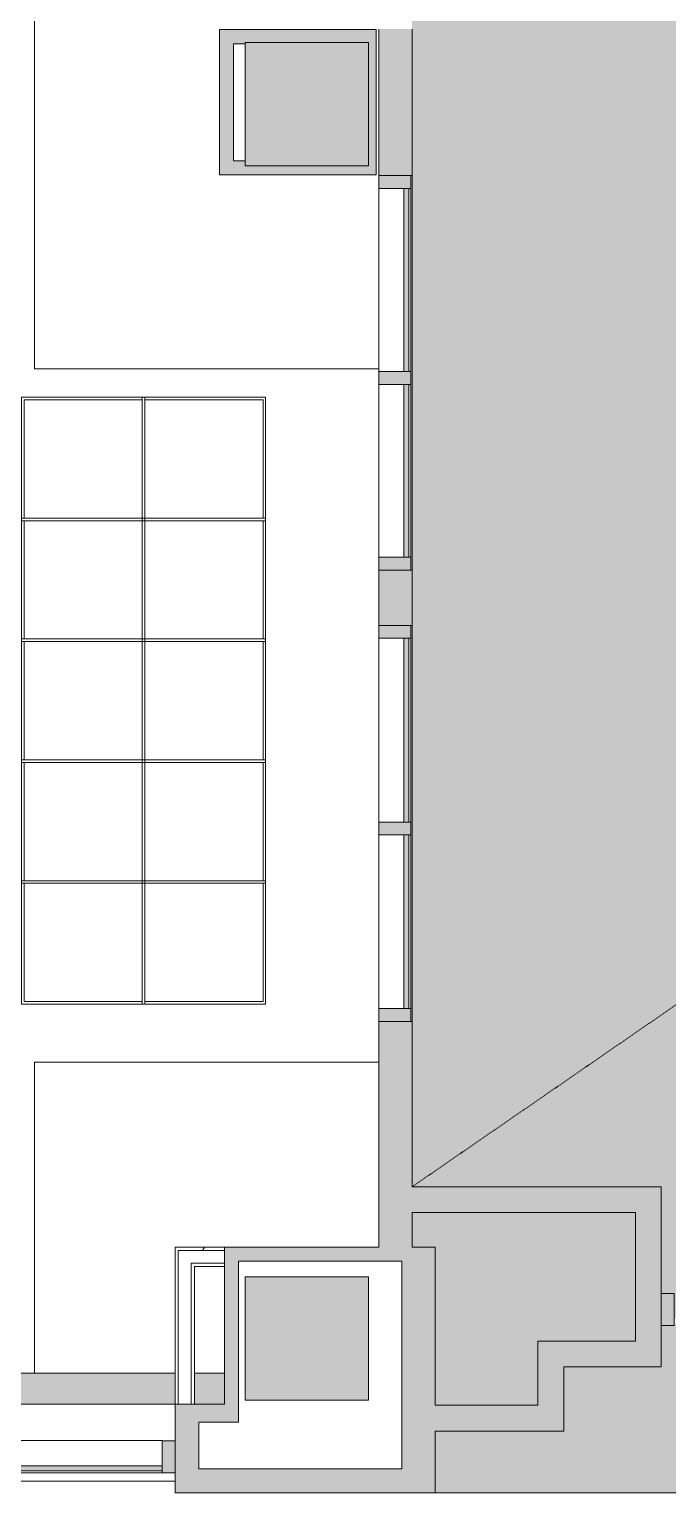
# Model space of a CAD drawing. Header units: inches. Extents: x 45807 to 46964, y -37659 to -36666.
# Drawn here: x 46495.4 to 46619.7, y -37658.8 to -37374.3 of the extents above; entities that cross this region are included whole.
import ezdxf

# ---------------------------------------------------------------- set-up
doc = ezdxf.new("R2010")
doc.units = ezdxf.units.IN
doc.header["$MEASUREMENT"] = 0
doc.linetypes.add('Hidden 1_8_', pattern=[0.1875, 0.125, -0.0625])
for name, color, linetype, lineweight in [('A-CLNG', 13, 'Continuous', 13), ('A-CLNG-PATT', 13, 'Continuous', 13), ('A-DETL-GENF', 92, 'Continuous', 9), ('A-DETL-HDLN', 90, 'Hidden 1_8_', 9), ('A-DETL-THIN', 151, 'Continuous', 9), ('A-GENM', 13, 'Continuous', 9), ('A-GLAZ-CURT', 52, 'Continuous', 13), ('A-GLAZ-CWMG', 51, 'Continuous', 13), ('A-WALL', 113, 'Continuous', 13), ('A-WALL-PATT', 111, 'Continuous', 13), ('I-WALL', 2, 'Continuous', 13), ('S-COLS', 52, 'Continuous', 13)]:
    doc.layers.add(name, color=color, linetype=linetype, lineweight=lineweight)

# ---------------------------------------------------------------- blocks, each defined once
blk = doc.blocks.new('Concrete-Rectangular-Column - 24 x 24-4718055-FIRST FLOOR RCP')
at = {"layer": 'S-COLS', "lineweight": 9}
blk.add_hatch(color=7, dxfattribs=at).paths.add_polyline_path([(11.88, -12), (12, -12), (12, 12), (-12, 12), (-12, -12), (-11.3, -12)], flags=0)
at = {"layer": 'S-COLS', "color": 8, "lineweight": 20}
for p, q in [((-12, 12), (12, 12)), ((-12, -12), (-12, 12)), ((12, 12), (12, -12)), ((12, -12), (-12, -12))]:
    blk.add_line(p, q, dxfattribs=at)
blk = doc.blocks.new('Rectangular Mullion - 2_5_ x 5_ rectangular 2-4793464-FIRST FLOOR RCP')
at = {"layer": 'A-GLAZ-CWMG', "lineweight": 9}
blk.add_hatch(color=7, dxfattribs=at).paths.add_polyline_path([(0, 1.75), (0, 2.13), (-2.5, 2.13), (-2.5, -4.12), (0, -4.12), (0, 0.75)], flags=0)
at = {"layer": 'A-GLAZ-CWMG', "color": 8, "lineweight": 20}
for p, q in [((-2.5, 2.13), (0, 2.13)), ((-2.5, -4.12), (-2.5, 2.13)), ((0, 2.13), (0, -4.12)), ((0, -4.12), (-2.5, -4.12))]:
    blk.add_line(p, q, dxfattribs=at)
blk = doc.blocks.new('Rectangular Mullion - 2_5_ x 5_ rectangular 2-4794860-FIRST FLOOR RCP')
at = {"layer": 'A-GLAZ-CWMG', "lineweight": 9}
for p, q in [((46563.43, -37528.46), (46563.43, -37492.71)), ((46569.68, -37528.46), (46569.68, -37492.71))]:
    blk.add_line(p, q, dxfattribs=at)
blk = doc.blocks.new('System Panel - Glazed-4794866-FIRST FLOOR RCP')
at = {"layer": 'A-GLAZ-CURT', "lineweight": 9}
blk.add_hatch(color=7, dxfattribs=at).paths.add_polyline_path([(-16.88, -0.75), (-16.88, -1.75), (16.87, -1.75), (16.87, -0.75)], flags=0)
at = {"layer": 'A-GLAZ-CURT', "color": 8, "lineweight": 20}
for p, q in [((-16.88, -1.75), (-16.88, -0.75)), ((-16.88, -0.75), (16.87, -0.75)), ((16.87, -1.75), (-16.88, -1.75)), ((16.87, -0.75), (16.87, -1.75))]:
    blk.add_line(p, q, dxfattribs=at)
blk = doc.blocks.new('Rectangular Mullion - 2_5_ x 5_ rectangular 2-4793468-FIRST FLOOR RCP')
at = {"layer": 'A-GLAZ-CWMG', "lineweight": 9}
blk.add_hatch(color=7, dxfattribs=at).paths.add_polyline_path([(-2.5, -4.12), (-2.5, 2.13), (0, 2.13), (0, -4.12)], flags=0)
at = {"layer": 'A-GLAZ-CWMG', "color": 8, "lineweight": 20}
for p, q in [((0, 2.13), (-2.5, 2.13)), ((-2.5, 2.13), (-2.5, -4.12)), ((0, -4.12), (0, 2.13)), ((-2.5, -4.12), (0, -4.12))]:
    blk.add_line(p, q, dxfattribs=at)
blk = doc.blocks.new('Rectangular Mullion - 2_5_ x 5_ rectangular 2-4794848-FIRST FLOOR RCP')
at = {"layer": 'A-GLAZ-CWMG', "lineweight": 9}
for p, q in [((46563.43, -37440.85), (46563.43, -37405.25)), ((46569.68, -37440.85), (46569.68, -37405.25))]:
    blk.add_line(p, q, dxfattribs=at)
blk = doc.blocks.new('System Panel - Glazed-4794854-FIRST FLOOR RCP')
at = {"layer": 'A-GLAZ-CURT', "lineweight": 9}
blk.add_hatch(color=7, dxfattribs=at).paths.add_polyline_path([(-16.8, -1.75), (16.8, -1.75), (16.8, -0.75), (-16.8, -0.75)], flags=0)
at = {"layer": 'A-GLAZ-CURT', "color": 8, "lineweight": 20}
for p, q in [((-16.8, -1.75), (-16.8, -0.75)), ((-16.8, -0.75), (16.8, -0.75)), ((16.8, -1.75), (-16.8, -1.75)), ((16.8, -0.75), (16.8, -1.75))]:
    blk.add_line(p, q, dxfattribs=at)
blk = doc.blocks.new('System Panel - Glazed-4794856-FIRST FLOOR RCP')
at = {"layer": 'A-GLAZ-CURT', "lineweight": 9}
blk.add_hatch(color=7, dxfattribs=at).paths.add_polyline_path([(-17.8, -0.75), (-17.8, -1.75), (17.8, -1.75), (17.8, -0.75), (13.94, -0.75)], flags=0)
at = {"layer": 'A-GLAZ-CURT', "color": 8, "lineweight": 20}
for p, q in [((-17.8, -1.75), (-17.8, -0.75)), ((-17.8, -0.75), (17.8, -0.75)), ((17.8, -1.75), (-17.8, -1.75)), ((17.8, -0.75), (17.8, -1.75))]:
    blk.add_line(p, q, dxfattribs=at)
blk = doc.blocks.new('Rectangular Mullion - 2_5_ x 5_ rectangular 2-4794851-FIRST FLOOR RCP')
at = {"layer": 'A-GLAZ-CWMG', "lineweight": 9}
for p, q in [((46563.43, -37476.96), (46563.43, -37443.35)), ((46569.68, -37476.96), (46569.68, -37443.35))]:
    blk.add_line(p, q, dxfattribs=at)
blk = doc.blocks.new('System Panel - Glazed-4794868-FIRST FLOOR RCP')
at = {"layer": 'A-GLAZ-CURT', "lineweight": 9}
blk.add_hatch(color=7, dxfattribs=at).paths.add_polyline_path([(-17.88, -0.75), (-17.88, -1.75), (17.87, -1.75), (17.87, -0.75), (17.35, -0.75)], flags=0)
at = {"layer": 'A-GLAZ-CURT', "color": 8, "lineweight": 20}
for p, q in [((-17.88, -1.75), (-17.88, -0.75)), ((-17.88, -0.75), (17.87, -0.75)), ((17.87, -1.75), (-17.88, -1.75)), ((17.87, -0.75), (17.87, -1.75))]:
    blk.add_line(p, q, dxfattribs=at)
blk = doc.blocks.new('Rectangular Mullion - 2_5_ x 5_ rectangular 2-4794863-FIRST FLOOR RCP')
at = {"layer": 'A-GLAZ-CWMG', "lineweight": 9}
for p, q in [((46563.43, -37564.71), (46563.43, -37530.96)), ((46569.68, -37564.71), (46569.68, -37530.96))]:
    blk.add_line(p, q, dxfattribs=at)
blk = doc.blocks.new('Rectangular Mullion - 2_5_ x 5_ rectangular 2-4794803-FIRST FLOOR RCP')
at = {"layer": 'A-GLAZ-CWMG', "lineweight": 9}
blk.add_hatch(color=7, dxfattribs=at).paths.add_polyline_path([(-2.25, 2.13), (0.25, 2.13), (0.25, -4.12), (-2.25, -4.12), (-2.25, 1.75)], flags=0)
at = {"layer": 'A-GLAZ-CWMG', "color": 8, "lineweight": 20}
for p, q in [((0.25, 2.13), (-2.25, 2.13)), ((-2.25, 2.13), (-2.25, -4.12)), ((0.25, -4.12), (0.25, 2.13)), ((-2.25, -4.12), (0.25, -4.12))]:
    blk.add_line(p, q, dxfattribs=at)
blk = doc.blocks.new('Rectangular Mullion - 2_5_ x 5_ rectangular 2-4798530-FIRST FLOOR RCP')
at = {"layer": 'A-GLAZ-CWMG', "lineweight": 9}
blk.add_hatch(color=7, dxfattribs=at).paths.add_polyline_path([(0, 2.13), (0, -4.12), (-2.5, -4.12), (-2.5, 2.13)], flags=0)
at = {"layer": 'A-GLAZ-CWMG', "color": 8, "lineweight": 20}
for p, q in [((0, 2.13), (-2.5, 2.13)), ((-2.5, 2.13), (-2.5, -4.12)), ((0, -4.12), (0, 2.13)), ((-2.5, -4.12), (0, -4.12))]:
    blk.add_line(p, q, dxfattribs=at)
blk = doc.blocks.new('Rectangular Mullion - 2_5_ x 5_ rectangular 2-4799325-FIRST FLOOR RCP')
at = {"layer": 'A-GLAZ-CWMG', "lineweight": 9}
for p, q in [((46009.68, -37648.72), (46041.31, -37648.72)), ((46009.68, -37654.97), (46041.31, -37654.97))]:
    blk.add_line(p, q, dxfattribs=at)
blk = doc.blocks.new('System Panel - Glazed-4799330-FIRST FLOOR RCP')
at = {"layer": 'A-GLAZ-CURT', "lineweight": 9}
blk.add_hatch(color=7, dxfattribs=at).paths.add_polyline_path([(-15.81, -1.75), (15.81, -1.75), (15.81, -0.75), (-15.81, -0.75)], flags=0)
at = {"layer": 'A-GLAZ-CURT', "color": 8, "lineweight": 20}
for p, q in [((-15.81, -1.75), (-15.81, -0.75)), ((-15.81, -0.75), (15.81, -0.75)), ((15.81, -1.75), (-15.81, -1.75)), ((15.81, -0.75), (15.81, -1.75))]:
    blk.add_line(p, q, dxfattribs=at)
blk = doc.blocks.new('ceiling grid1261 - ceiling grid-5456199-FIRST FLOOR RCP')
at = {"layer": 'A-GENM'}
for p, q in [((46493.93, -37469.85), (46493.93, -37445.85)), ((46493.93, -37445.85), (46517.93, -37445.85)), ((46517.43, -37446.35), (46494.43, -37446.35)), ((46494.43, -37446.35), (46494.43, -37469.35)), ((46517.43, -37469.35), (46517.43, -37446.35)), ((46517.93, -37445.85), (46517.93, -37469.85)), ((46494.43, -37469.35), (46517.43, -37469.35)), ((46517.93, -37469.85), (46493.93, -37469.85))]:
    blk.add_line(p, q, dxfattribs=at)
blk = doc.blocks.new('ceiling grid1262 - ceiling grid-5456219-FIRST FLOOR RCP')
at = {"layer": 'A-GENM'}
for p, q in [((46517.43, -37469.85), (46517.43, -37445.85)), ((46517.43, -37445.85), (46541.43, -37445.85)), ((46540.93, -37446.35), (46517.93, -37446.35)), ((46517.93, -37446.35), (46517.93, -37469.35)), ((46540.93, -37469.35), (46540.93, -37446.35)), ((46541.43, -37445.85), (46541.43, -37469.85)), ((46517.93, -37469.35), (46540.93, -37469.35)), ((46541.43, -37469.85), (46517.43, -37469.85))]:
    blk.add_line(p, q, dxfattribs=at)
blk = doc.blocks.new('ceiling grid1263 - ceiling grid-5456239-FIRST FLOOR RCP')
at = {"layer": 'A-GENM'}
for p, q in [((46493.93, -37493.35), (46493.93, -37469.35)), ((46493.93, -37469.35), (46517.93, -37469.35)), ((46517.93, -37469.35), (46517.93, -37493.35)), ((46517.43, -37469.85), (46494.43, -37469.85)), ((46494.43, -37469.85), (46494.43, -37492.85)), ((46517.43, -37492.85), (46517.43, -37469.85)), ((46517.93, -37493.35), (46493.93, -37493.35)), ((46494.43, -37492.85), (46517.43, -37492.85))]:
    blk.add_line(p, q, dxfattribs=at)
blk = doc.blocks.new('ceiling grid1264 - ceiling grid-5456259-FIRST FLOOR RCP')
at = {"layer": 'A-GENM'}
for p, q in [((46517.43, -37493.35), (46517.43, -37469.35)), ((46517.43, -37469.35), (46541.43, -37469.35)), ((46541.43, -37469.35), (46541.43, -37493.35)), ((46540.93, -37469.85), (46517.93, -37469.85)), ((46517.93, -37469.85), (46517.93, -37492.85)), ((46540.93, -37492.85), (46540.93, -37469.85)), ((46541.43, -37493.35), (46517.43, -37493.35)), ((46517.93, -37492.85), (46540.93, -37492.85))]:
    blk.add_line(p, q, dxfattribs=at)
blk = doc.blocks.new('ceiling grid1265 - ceiling grid-5456279-FIRST FLOOR RCP')
at = {"layer": 'A-GENM'}
for p, q in [((46493.93, -37516.85), (46493.93, -37492.85)), ((46493.93, -37492.85), (46517.93, -37492.85)), ((46517.43, -37493.35), (46494.43, -37493.35)), ((46494.43, -37493.35), (46494.43, -37516.35)), ((46517.43, -37516.35), (46517.43, -37493.35)), ((46517.93, -37492.85), (46517.93, -37516.85)), ((46517.93, -37516.85), (46493.93, -37516.85)), ((46494.43, -37516.35), (46517.43, -37516.35))]:
    blk.add_line(p, q, dxfattribs=at)
blk = doc.blocks.new('ceiling grid1266 - ceiling grid-5456299-FIRST FLOOR RCP')
at = {"layer": 'A-GENM'}
for p, q in [((46517.43, -37516.85), (46517.43, -37492.85)), ((46517.43, -37492.85), (46541.43, -37492.85)), ((46540.93, -37493.35), (46517.93, -37493.35)), ((46517.93, -37493.35), (46517.93, -37516.35)), ((46540.93, -37516.35), (46540.93, -37493.35)), ((46541.43, -37492.85), (46541.43, -37516.85)), ((46541.43, -37516.85), (46517.43, -37516.85)), ((46517.93, -37516.35), (46540.93, -37516.35))]:
    blk.add_line(p, q, dxfattribs=at)
blk = doc.blocks.new('ceiling grid1267 - ceiling grid-5456319-FIRST FLOOR RCP')
at = {"layer": 'A-GENM'}
for p, q in [((46493.93, -37540.35), (46493.93, -37516.35)), ((46493.93, -37516.35), (46517.93, -37516.35)), ((46517.43, -37516.85), (46494.43, -37516.85)), ((46494.43, -37516.85), (46494.43, -37539.85)), ((46517.43, -37539.85), (46517.43, -37516.85)), ((46517.93, -37516.35), (46517.93, -37540.35)), ((46517.93, -37540.35), (46493.93, -37540.35)), ((46494.43, -37539.85), (46517.43, -37539.85))]:
    blk.add_line(p, q, dxfattribs=at)
blk = doc.blocks.new('ceiling grid1268 - ceiling grid-5456339-FIRST FLOOR RCP')
at = {"layer": 'A-GENM'}
for p, q in [((46517.43, -37540.35), (46517.43, -37516.35)), ((46517.43, -37516.35), (46541.43, -37516.35)), ((46540.93, -37516.85), (46517.93, -37516.85)), ((46517.93, -37516.85), (46517.93, -37539.85)), ((46540.93, -37539.85), (46540.93, -37516.85)), ((46541.43, -37516.35), (46541.43, -37540.35)), ((46541.43, -37540.35), (46517.43, -37540.35)), ((46517.93, -37539.85), (46540.93, -37539.85))]:
    blk.add_line(p, q, dxfattribs=at)
blk = doc.blocks.new('ceiling grid1269 - ceiling grid-5456359-FIRST FLOOR RCP')
at = {"layer": 'A-GENM'}
for p, q in [((46493.93, -37563.85), (46493.93, -37539.85)), ((46493.93, -37539.85), (46517.93, -37539.85)), ((46517.43, -37540.35), (46494.43, -37540.35)), ((46494.43, -37540.35), (46494.43, -37563.35)), ((46517.43, -37563.35), (46517.43, -37540.35)), ((46517.93, -37539.85), (46517.93, -37563.85)), ((46494.43, -37563.35), (46517.43, -37563.35)), ((46517.93, -37563.85), (46493.93, -37563.85))]:
    blk.add_line(p, q, dxfattribs=at)
blk = doc.blocks.new('ceiling grid1270 - ceiling grid-5456379-FIRST FLOOR RCP')
at = {"layer": 'A-GENM'}
for p, q in [((46517.43, -37563.85), (46517.43, -37539.85)), ((46517.43, -37539.85), (46541.43, -37539.85)), ((46540.93, -37540.35), (46517.93, -37540.35)), ((46517.93, -37540.35), (46517.93, -37563.35)), ((46540.93, -37563.35), (46540.93, -37540.35)), ((46541.43, -37539.85), (46541.43, -37563.85)), ((46517.93, -37563.35), (46540.93, -37563.35)), ((46541.43, -37563.85), (46517.43, -37563.85))]:
    blk.add_line(p, q, dxfattribs=at)

msp = doc.modelspace()

# ---------------------------------------------------------------- hatches: boundary and pattern name
at = {"layer": 'A-CLNG-PATT'}
h = msp.add_hatch(dxfattribs=at)
h.set_pattern_fill('FP_1', color=256, style=0, pattern_type=2)
h.set_pattern_definition([(0, (0, 0), (15.36, 3.84), [1.267, -10.253, 1.267, -10.253, -61.44]), (0, (0, 0), (15.36, 3.84), [-23.04, 1.267, -21.773, 1.267, -10.253, -26.88]), (0, (0, 0), (15.36, 3.84), [-57.6, 1.267, -6.413, 1.267, -17.933]), (120, (5.76, 1.92), (-11.00553755, 11.3821502), [1.267, -10.253, 1.267, -10.253, -61.44]), (120, (5.76, 1.92), (-11.00553755, 11.3821502), [-23.04, 1.267, -21.773, 1.267, -10.253, -26.88]), (120, (5.76, 1.92), (-11.00553755, 11.3821502), [-57.6, 1.267, -6.413, 1.267, -17.933]), (240, (7.68, 9.6), (-4.35446245, -15.2221502), [1.267, -10.253, 1.267, -10.253, -61.44]), (240, (7.68, 9.6), (-4.35446245, -15.2221502), [-23.04, 1.267, -21.773, 1.267, -10.253, -26.88]), (240, (7.68, 9.6), (-4.35446245, -15.2221502), [-57.6, 1.267, -6.413, 1.267, -17.933])])
h.paths.add_polyline_path([(46528.43, -37641.6), (46533.43, -37641.6), (46533.43, -37635.6), (46527.56, -37635.6), (46527.56, -37641.6)], flags=0)
h.paths.add_polyline_path([(46406.56, -37641.6), (46523.81, -37641.6), (46523.81, -37635.6), (46325.18, -37635.6), (46325.18, -37641.6), (46405.73, -37641.6)], flags=0)
h.paths.add_polyline_path([(45854.43, -37641.6), (46053.81, -37641.6), (46053.81, -37635.6), (45854.43, -37635.6), (45854.43, -37635.87)], flags=0)
h.paths.add_polyline_path([(45849.43, -37641.6), (45850.68, -37641.6), (45850.68, -37635.6), (45845.06, -37635.6), (45845.06, -37641.6), (45847.15, -37641.6)], flags=0)
h.paths.add_polyline_path([(46166.34, -37641.6), (46292.93, -37641.6), (46292.93, -37635.6), (46084.81, -37635.6), (46084.81, -37641.6), (46163.81, -37641.6)], flags=0)
at = {"layer": 'A-DETL-GENF'}
h = msp.add_hatch(color=9, dxfattribs=at)
h.paths.add_polyline_path([(46964.31, -37658.85), (46964.31, -37625.97), (46910.18, -37625.97), (46910.18, -37626.35), (46907.68, -37626.35), (46907.68, -37625.97), (46860.93, -37625.97), (46860.93, -37626.35), (46858.43, -37626.35), (46858.43, -37634.37), (46840.43, -37634.37), (46840.43, -37626.35), (46837.93, -37626.35), (46837.93, -37625.97), (46790.27, -37625.97), (46790.27, -37626.35), (46787.77, -37626.35), (46787.77, -37625.97), (46730.23, -37625.97), (46730.23, -37626.35), (46727.73, -37626.35), (46727.73, -37625.97), (46670.18, -37625.97), (46670.18, -37626.35), (46667.68, -37626.35), (46667.68, -37625.97), (46620.93, -37625.97), (46620.93, -37626.35), (46618.43, -37626.35), (46618.43, -37634.36), (46599.43, -37634.36), (46599.43, -37646.85), (46574.43, -37646.85), (46574.43, -37658.85), (46910.18, -37658.85)], flags=0)
h.paths.add_polyline_path([(46578.08, -37641.85), (46594.43, -37641.85), (46594.43, -37629.36), (46613.43, -37629.36), (46613.43, -37604.37), (46569.93, -37604.37), (46569.93, -37611.1), (46574.43, -37611.1), (46574.43, -37641.85)], flags=0)
h.paths.add_polyline_path([(46845.43, -37629.37), (46853.43, -37629.37), (46853.43, -37604.37), (46845.43, -37604.37), (46845.43, -37621.37)], flags=0)
h.paths.add_polyline_path([(46790.27, -37624.97), (46837.93, -37624.97), (46837.93, -37620.1), (46840.43, -37620.1), (46840.43, -37599.37), (46858.43, -37599.37), (46858.43, -37620.1), (46860.93, -37620.1), (46860.93, -37624.97), (46907.68, -37624.97), (46907.68, -37620.1), (46910.18, -37620.1), (46910.18, -37624.97), (46964.31, -37624.97), (46964.31, -37047.97), (46910.18, -37047.97), (46910.18, -37048.35), (46907.68, -37048.35), (46907.68, -37047.97), (46862.06, -37047.97), (46862.06, -37049.35), (46569.93, -37049.35), (46569.93, -37599.37), (46618.43, -37599.37), (46618.43, -37620.1), (46620.93, -37620.1), (46620.93, -37624.97), (46667.68, -37624.97), (46667.68, -37620.1), (46670.18, -37620.1), (46670.18, -37624.97), (46727.73, -37624.97), (46727.73, -37620.1), (46730.23, -37620.1), (46730.23, -37624.97), (46787.77, -37624.97), (46787.77, -37620.1), (46790.27, -37620.1)], flags=0)
h.paths.add_polyline_path([(46864.81, -37046.97), (46907.68, -37046.97), (46907.68, -37042.1), (46910.18, -37042.1), (46910.18, -37046.97), (46964.31, -37046.97), (46964.31, -36665.8), (46902.93, -36665.8), (46902.93, -36699.6), (46887.93, -36699.6), (46887.93, -36667.85), (46793.43, -36667.85), (46793.43, -36780.97), (46887.93, -36780.97), (46887.93, -36748.1), (46902.93, -36748.1), (46902.93, -36801.97), (46752.18, -36801.97), (46752.18, -36778.85), (46769.43, -36778.85), (46769.43, -36768.85), (46788.81, -36768.85), (46788.81, -36686.85), (46694.93, -36686.85), (46694.93, -36778.85), (46712.18, -36778.85), (46712.18, -36801.97), (46406.56, -36801.97), (46406.56, -36775.35), (46411.56, -36775.35), (46411.56, -36778.85), (46633.43, -36778.85), (46633.43, -36686.85), (46411.56, -36686.85), (46411.56, -36735.35), (46406.56, -36735.35), (46406.56, -36686.85), (46402.68, -36686.85), (46402.68, -36683.35), (46406.43, -36683.35), (46406.43, -36665.8), (46018.06, -36665.8), (46018.06, -36715.47), (46342.06, -36715.47), (46342.06, -36683.35), (46362.68, -36683.35), (46362.68, -36686.85), (46346.68, -36686.85), (46346.68, -36819.6), (46346.43, -36819.6), (46346.43, -36859.6), (46346.68, -36859.6), (46346.68, -36861.97), (46862.06, -36861.97), (46862.06, -36863.1), (46902.93, -36863.1), (46902.93, -36864.6), (46933.43, -36864.6), (46933.43, -36865.1), (46902.93, -36865.1), (46902.93, -36866.6), (46862.06, -36866.6), (46862.06, -37013.1), (46862.93, -37013.1), (46862.93, -37042.35), (46862.06, -37042.35), (46862.06, -37046.97)], flags=0)
h.paths.add_polyline_path([(45986.8, -36911.1), (46010.06, -36911.1), (46010.06, -36794.1), (46000.68, -36794.1), (46000.68, -36786.1), (46010.06, -36786.1), (46010.06, -36665.8), (45818.81, -36665.8), (45818.81, -36774.1), (45844.18, -36774.1), (45844.18, -36786.1), (45960.68, -36786.1), (45960.68, -36794.1), (45844.18, -36794.1), (45844.18, -36803.6), (45818.81, -36803.6), (45818.81, -36911.1), (45966.85, -36911.1)], flags=0)
h.paths.add_polyline_path([(46793.43, -36798.47), (46887.93, -36798.47), (46887.93, -36785.6), (46793.43, -36785.6), (46793.43, -36792.85), (46769.43, -36792.85), (46769.43, -36783.85), (46755.68, -36783.85), (46755.68, -36798.47), (46788.81, -36798.47)], flags=0)
h.paths.add_polyline_path([(46708.68, -36798.47), (46708.68, -36783.85), (46410.06, -36783.85), (46410.06, -36798.47), (46698.45, -36798.47)], flags=0)
h.paths.add_polyline_path([(46636.93, -36778.85), (46663.43, -36778.85), (46663.43, -36686.85), (46636.93, -36686.85), (46636.93, -36775.92)], flags=0)
h.paths.add_polyline_path([(46666.93, -36778.85), (46691.43, -36778.85), (46691.43, -36686.85), (46666.93, -36686.85), (46666.93, -36771.75)], flags=0)
h.paths.add_polyline_path([(46724.92, -36681.85), (46788.81, -36681.85), (46788.81, -36674.85), (46454.75, -36674.85), (46454.75, -36665.8), (46413.43, -36665.8), (46413.43, -36681.85), (46694.93, -36681.85)], flags=0)
h.paths.add_polyline_path([(46581.08, -36671.35), (46581.08, -36665.8), (46459.37, -36665.8), (46459.37, -36671.35), (46513.58, -36671.35), (46513.58, -36666.85), (46515.08, -36666.85), (46515.08, -36671.35)], flags=0)
h.paths.add_polyline_path([(46612.5, -36671.35), (46678.5, -36671.35), (46678.5, -36666.85), (46680, -36666.85), (46680, -36671.35), (46733.84, -36671.35), (46733.84, -36669.07), (46738.46, -36669.07), (46738.46, -36671.35), (46788.81, -36671.35), (46788.81, -36665.8), (46612.5, -36665.8), (46612.5, -36669.25)], flags=0)
h.paths.add_polyline_path([(46608.5, -36671.35), (46608.5, -36665.8), (46585.08, -36665.8), (46585.08, -36671.35)], flags=0)
at = {"layer": 'A-WALL-PATT', "lineweight": 9}
for points in [[(46535.18, -37377.1), (46537.43, -37377.1), (46537.43, -37376.85), (46561.43, -37376.85), (46561.43, -37377.1), (46562.93, -37377.1), (46562.93, -37374.35), (46532.43, -37374.35), (46532.43, -37377.1), (46533.43, -37377.1)], [(46565.68, -37402.75), (46569.93, -37402.75), (46569.93, -37374.25), (46563.43, -37374.25), (46563.43, -37402.75), (46565.32, -37402.75)], [(46535.15, -37399.85), (46535.18, -37399.82), (46535.18, -37377.1), (46532.43, -37377.1), (46532.43, -37399.85), (46533.43, -37399.85)], [(46561.43, -37399.85), (46562.93, -37399.85), (46562.93, -37377.1), (46561.43, -37377.1)], [(46537.43, -37402.6), (46562.93, -37402.6), (46562.93, -37399.85), (46561.43, -37399.85), (46561.43, -37400.85), (46537.43, -37400.85), (46537.43, -37399.85), (46532.43, -37399.85), (46532.43, -37402.6), (46533.43, -37402.6)], [(46569.43, -37490.21), (46569.93, -37490.21), (46569.93, -37479.46), (46563.43, -37479.46), (46563.43, -37490.21), (46565.68, -37490.21)], [(46569.93, -37611.1), (46569.93, -37567.21), (46563.43, -37567.21), (46563.43, -37611.1), (46569.43, -37611.1)], [(46569.93, -37604.37), (46613.43, -37604.37), (46613.43, -37599.37), (46569.93, -37599.37)], [(46613.43, -37629.36), (46618.43, -37629.36), (46618.43, -37599.37), (46613.43, -37599.37), (46613.43, -37604.37)], [(46536.18, -37645.1), (46536.18, -37611.1), (46533.43, -37611.1), (46533.43, -37645.1)], [(46567.93, -37613.85), (46567.93, -37611.1), (46536.18, -37611.1), (46536.18, -37613.85), (46565.32, -37613.85)], [(46574.43, -37658.85), (46574.43, -37611.1), (46567.93, -37611.1), (46567.93, -37658.85)], [(46599.43, -37641.85), (46599.43, -37629.36), (46594.43, -37629.36), (46594.43, -37641.85)], [(46618.43, -37634.36), (46618.43, -37629.36), (46599.43, -37629.36), (46599.43, -37634.36)], [(46523.81, -37658.85), (46528.43, -37658.85), (46528.43, -37641.6), (46523.81, -37641.6)], [(46528.43, -37645.1), (46533.43, -37645.1), (46533.43, -37641.6), (46528.43, -37641.6)], [(46574.43, -37646.85), (46599.43, -37646.85), (46599.43, -37641.85), (46574.43, -37641.85)], [(46528.43, -37658.85), (46567.93, -37658.85), (46567.93, -37654.22), (46528.43, -37654.22)]]:
    msp.add_hatch(color=7, dxfattribs=at).paths.add_polyline_path(points, flags=0)
h = msp.add_hatch(dxfattribs=at)
h.set_pattern_fill('FP_3', color=256, style=0, pattern_type=2)
h.set_pattern_definition([(0, (0, 0), (30.72, 7.68), [1.267, -21.773, 1.267, -21.773, -122.88]), (0, (0, 0), (30.72, 7.68), [-46.08, 1.267, -44.813, 1.267, -21.773, -53.76]), (0, (0, 0), (30.72, 7.68), [-115.2, 1.267, -14.093, 1.267, -37.133]), (120, (11.52, 3.84), (-22.0110751, 22.7643004), [1.267, -21.773, 1.267, -21.773, -122.88]), (120, (11.52, 3.84), (-22.0110751, 22.7643004), [-46.08, 1.267, -44.813, 1.267, -21.773, -53.76]), (120, (11.52, 3.84), (-22.0110751, 22.7643004), [-115.2, 1.267, -14.093, 1.267, -37.133]), (240, (15.36, 19.2), (-8.7089249, -30.4443004), [1.267, -21.773, 1.267, -21.773, -122.88]), (240, (15.36, 19.2), (-8.7089249, -30.4443004), [-46.08, 1.267, -44.813, 1.267, -21.773, -53.76]), (240, (15.36, 19.2), (-8.7089249, -30.4443004), [-115.2, 1.267, -14.093, 1.267, -37.133])])
h.paths.add_polyline_path([(46526.93, -37611.72), (46533.43, -37611.72), (46533.43, -37611.1), (46523.81, -37611.1), (46523.81, -37611.72), (46525.43, -37611.72)], flags=0)

# ---------------------------------------------------------------- linework, layer by layer
at = {"layer": 'A-CLNG'}
for p, q in [((46496.43, -37440.35), (46496.43, -37338.35)), ((46563.43, -37440.35), (46496.43, -37440.35)), ((46496.43, -37635.6), (46496.43, -37575.1)), ((46496.43, -37575.1), (46563.43, -37575.1)), ((46325.18, -37635.6), (46523.81, -37635.6)), ((46527.56, -37635.6), (46533.43, -37635.6))]:
    msp.add_line(p, q, dxfattribs=at)
at = {"layer": 'A-DETL-HDLN'}
msp.add_line((46964.31, -37327.64), (46569.93, -37599.37), dxfattribs=at)
at = {"layer": 'A-DETL-THIN'}
for p, q in [((46569.93, -37402.75), (46569.93, -37479.46)), ((46569.93, -37490.21), (46569.93, -37567.21)), ((46574.43, -37658.85), (46964.31, -37658.85))]:
    msp.add_line(p, q, dxfattribs=at)
at = {"layer": 'A-WALL', "color": 8, "lineweight": 20}
for p, q in [((46563.43, -37402.75), (46563.43, -37374.25)), ((46569.93, -37374.25), (46569.93, -37402.75)), ((46569.93, -37402.75), (46563.43, -37402.75)), ((46563.43, -37490.21), (46563.43, -37479.46)), ((46563.43, -37479.46), (46569.93, -37479.46)), ((46569.93, -37479.46), (46569.93, -37490.21)), ((46569.93, -37490.21), (46563.43, -37490.21)), ((46563.43, -37611.1), (46563.43, -37567.21)), ((46563.43, -37567.21), (46569.93, -37567.21)), ((46569.93, -37567.21), (46569.93, -37599.37)), ((46569.93, -37604.37), (46569.93, -37611.1)), ((46569.93, -37611.1), (46574.43, -37611.1)), ((46574.43, -37611.1), (46574.43, -37641.85)), ((46567.93, -37654.22), (46567.93, -37613.85)), ((46523.81, -37658.85), (46523.81, -37641.6)), ((46523.81, -37641.6), (46528.43, -37641.6)), ((46528.43, -37645.1), (46528.43, -37654.22)), ((46574.43, -37646.85), (46574.43, -37658.85)), ((46528.43, -37654.22), (46567.93, -37654.22)), ((46574.43, -37658.85), (46523.81, -37658.85))]:
    msp.add_line(p, q, dxfattribs=at)
at = {"layer": 'A-WALL'}
for p, q in [((46533.43, -37611.72), (46524.43, -37611.72)), ((46524.43, -37611.72), (46524.43, -37641.6)), ((46533.43, -37614.22), (46526.93, -37614.22)), ((46526.93, -37614.22), (46526.93, -37641.6))]:
    msp.add_line(p, q, dxfattribs=at)
at = {"layer": 'A-WALL', "lineweight": 9}
for p, q in [((46523.81, -37641.6), (46455.06, -37641.6)), ((46455.06, -37656.6), (46523.81, -37656.6))]:
    msp.add_line(p, q, dxfattribs=at)
at = {"layer": 'I-WALL', "color": 8, "lineweight": 20}
for p, q in [((46532.43, -37374.35), (46562.93, -37374.35)), ((46532.43, -37402.6), (46532.43, -37374.35)), ((46562.93, -37374.35), (46562.93, -37402.6)), ((46537.43, -37377.1), (46535.18, -37377.1)), ((46535.18, -37377.1), (46535.18, -37399.85)), ((46535.18, -37399.85), (46537.43, -37399.85)), ((46562.93, -37402.6), (46532.43, -37402.6)), ((46569.93, -37599.37), (46618.43, -37599.37)), ((46618.43, -37599.37), (46618.43, -37634.36)), ((46613.43, -37604.37), (46569.93, -37604.37)), ((46613.43, -37629.36), (46613.43, -37604.37)), ((46533.43, -37641.6), (46533.43, -37611.1)), ((46533.43, -37611.1), (46563.43, -37611.1)), ((46536.18, -37613.85), (46536.18, -37645.1)), ((46567.93, -37613.85), (46536.18, -37613.85)), ((46594.43, -37641.85), (46594.43, -37629.36)), ((46594.43, -37629.36), (46613.43, -37629.36)), ((46599.43, -37634.36), (46599.43, -37646.85)), ((46618.43, -37634.36), (46599.43, -37634.36)), ((46528.43, -37641.6), (46533.43, -37641.6)), ((46574.43, -37641.85), (46594.43, -37641.85)), ((46536.18, -37645.1), (46528.43, -37645.1)), ((46599.43, -37646.85), (46574.43, -37646.85))]:
    msp.add_line(p, q, dxfattribs=at)
at = {"layer": 'I-WALL'}
for p, q in [((46523.81, -37611.1), (46533.43, -37611.1)), ((46523.81, -37641.6), (46523.81, -37611.1)), ((46533.43, -37614.85), (46527.56, -37614.85)), ((46527.56, -37614.85), (46527.56, -37641.6))]:
    msp.add_line(p, q, dxfattribs=at)

# ---------------------------------------------------------------- block references
at = {"layer": 'A-GENM'}
for name in ['ceiling grid1261 - ceiling grid-5456199-FIRST FLOOR RCP', 'ceiling grid1262 - ceiling grid-5456219-FIRST FLOOR RCP', 'ceiling grid1263 - ceiling grid-5456239-FIRST FLOOR RCP', 'ceiling grid1264 - ceiling grid-5456259-FIRST FLOOR RCP', 'ceiling grid1265 - ceiling grid-5456279-FIRST FLOOR RCP', 'ceiling grid1266 - ceiling grid-5456299-FIRST FLOOR RCP', 'ceiling grid1267 - ceiling grid-5456319-FIRST FLOOR RCP', 'ceiling grid1268 - ceiling grid-5456339-FIRST FLOOR RCP', 'ceiling grid1269 - ceiling grid-5456359-FIRST FLOOR RCP', 'ceiling grid1270 - ceiling grid-5456379-FIRST FLOOR RCP']:
    msp.add_blockref(name, (0, 0), dxfattribs=at)
at = {"layer": 'A-GLAZ-CURT', "lineweight": 9, "rotation": 90}
for name, p in [('System Panel - Glazed-4794856-FIRST FLOOR RCP', (46567.56, -37423.05)), ('System Panel - Glazed-4794854-FIRST FLOOR RCP', (46567.56, -37460.15)), ('System Panel - Glazed-4794868-FIRST FLOOR RCP', (46567.56, -37510.58)), ('System Panel - Glazed-4794866-FIRST FLOOR RCP', (46567.56, -37547.83))]:
    msp.add_blockref(name, p, dxfattribs=at)
at = {"layer": 'A-GLAZ-CURT', "lineweight": 9}
msp.add_blockref('System Panel - Glazed-4799330-FIRST FLOOR RCP', (46505.5, -37652.85), dxfattribs=at)
at = {"layer": 'A-GLAZ-CWMG', "lineweight": 9, "extrusion": (0, 0, -1)}
for name, p, rotation in [('Rectangular Mullion - 2_5_ x 5_ rectangular 2-4793468-FIRST FLOOR RCP', (-46567.56, -37402.75), 90), ('Rectangular Mullion - 2_5_ x 5_ rectangular 2-4794803-FIRST FLOOR RCP', (-46567.56, -37441.1), 90), ('Rectangular Mullion - 2_5_ x 5_ rectangular 2-4793468-FIRST FLOOR RCP', (-46567.56, -37490.21), 90), ('Rectangular Mullion - 2_5_ x 5_ rectangular 2-4794803-FIRST FLOOR RCP', (-46567.56, -37528.71), 90), ('Rectangular Mullion - 2_5_ x 5_ rectangular 2-4798530-FIRST FLOOR RCP', (-46523.81, -37652.85), 180)]:
    msp.add_blockref(name, p, dxfattribs=dict(at, rotation=rotation))
at = {"layer": 'A-GLAZ-CWMG', "lineweight": 9}
for name, p in [('Rectangular Mullion - 2_5_ x 5_ rectangular 2-4794848-FIRST FLOOR RCP', (0, 0)), ('Rectangular Mullion - 2_5_ x 5_ rectangular 2-4794851-FIRST FLOOR RCP', (0, 0)), ('Rectangular Mullion - 2_5_ x 5_ rectangular 2-4794860-FIRST FLOOR RCP', (0, 0)), ('Rectangular Mullion - 2_5_ x 5_ rectangular 2-4794863-FIRST FLOOR RCP', (0, 0)), ('Rectangular Mullion - 2_5_ x 5_ rectangular 2-4799325-FIRST FLOOR RCP', (480, 0))]:
    msp.add_blockref(name, p, dxfattribs=at)
for p, rotation in [((46567.56, -37479.46), 270), ((46567.56, -37567.21), 270), ((46618.43, -37624.22), 180)]:
    msp.add_blockref('Rectangular Mullion - 2_5_ x 5_ rectangular 2-4793464-FIRST FLOOR RCP', p, dxfattribs=dict(at, rotation=rotation))
at = {"layer": 'S-COLS', "lineweight": 9}
for p in [(46549.43, -37388.85), (46549.43, -37628.85)]:
    msp.add_blockref('Concrete-Rectangular-Column - 24 x 24-4718055-FIRST FLOOR RCP', p, dxfattribs=at)

doc.saveas('drawing.dxf')
